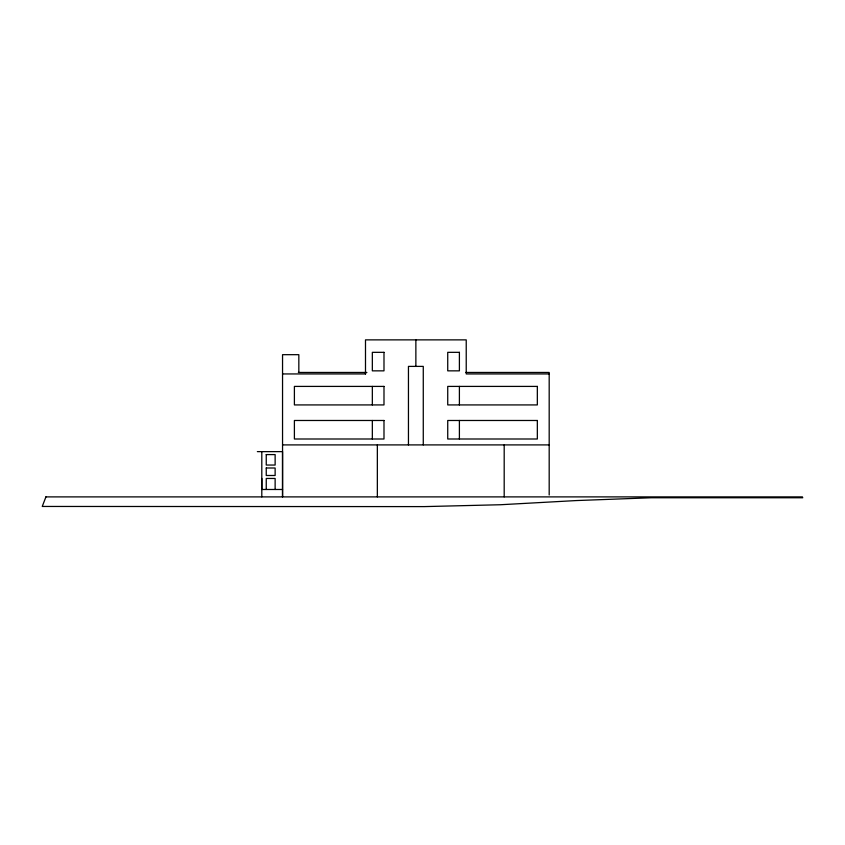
<?xml version="1.0" encoding="UTF-8"?>
<svg xmlns="http://www.w3.org/2000/svg" width="845" height="845" viewBox="0 0 845 845"><rect width="100%" height="100%" fill="white"/><g stroke="black" fill="none" stroke-linecap="round" stroke-linejoin="round"><path stroke-width="1.27" d="M261.802 496.892L261.802 451.631M266.249 489.487L266.249 478.46L275.132 478.46L275.132 489.487M415.867 366.392L415.867 339.87M45.926 496.892L42.25 506.451L424.179 506.609L500.43 504.74L576.036 500.578L651.315 497.758L802.75 497.758L802.401 496.892L45.81 496.892M298.359 372.455L366.888 372.455M465.701 372.455L549.187 372.455L549.187 494.98M282.547 373.944L365.558 373.944L365.494 372.455M549.187 373.944L466.229 373.944L466.229 339.87L365.494 339.87L365.494 373.944M282.547 444.903L549.187 444.903M257.355 451.631L282.547 451.631L282.547 496.892L282.547 354.678L298.834 354.678L298.834 372.455M282.547 489.487L261.802 489.487L261.802 478.46M504.19 444.903L504.19 496.892M459.395 386.408L459.395 404.924M459.395 420.483L459.395 438.999M423.271 444.903L423.271 366.392L408.452 366.392L408.452 444.903M377.345 444.903L377.345 496.892M372.339 386.408L372.339 404.924M372.339 420.483L372.339 438.999M266.249 468.003L266.249 475.492L275.132 475.492L275.132 468.003L266.249 468.003M266.249 454.589L266.249 465.046L275.132 465.046L275.132 454.589L266.249 454.589M383.989 352.333L372.339 352.333L372.339 370.849L383.989 370.849L383.989 352.333M459.395 352.333L447.734 352.333L447.734 370.849L459.395 370.849L459.395 352.333M383.989 386.408L294.398 386.408L294.398 404.924L383.989 404.924L383.989 386.408M537.336 386.408L447.734 386.408L447.734 404.924L537.336 404.924L537.336 386.408M383.989 420.483L294.398 420.483L294.398 438.999L383.989 438.999L383.989 420.483M537.336 420.483L447.734 420.483L447.734 438.999L537.336 438.999L537.336 420.483"/></g></svg>
